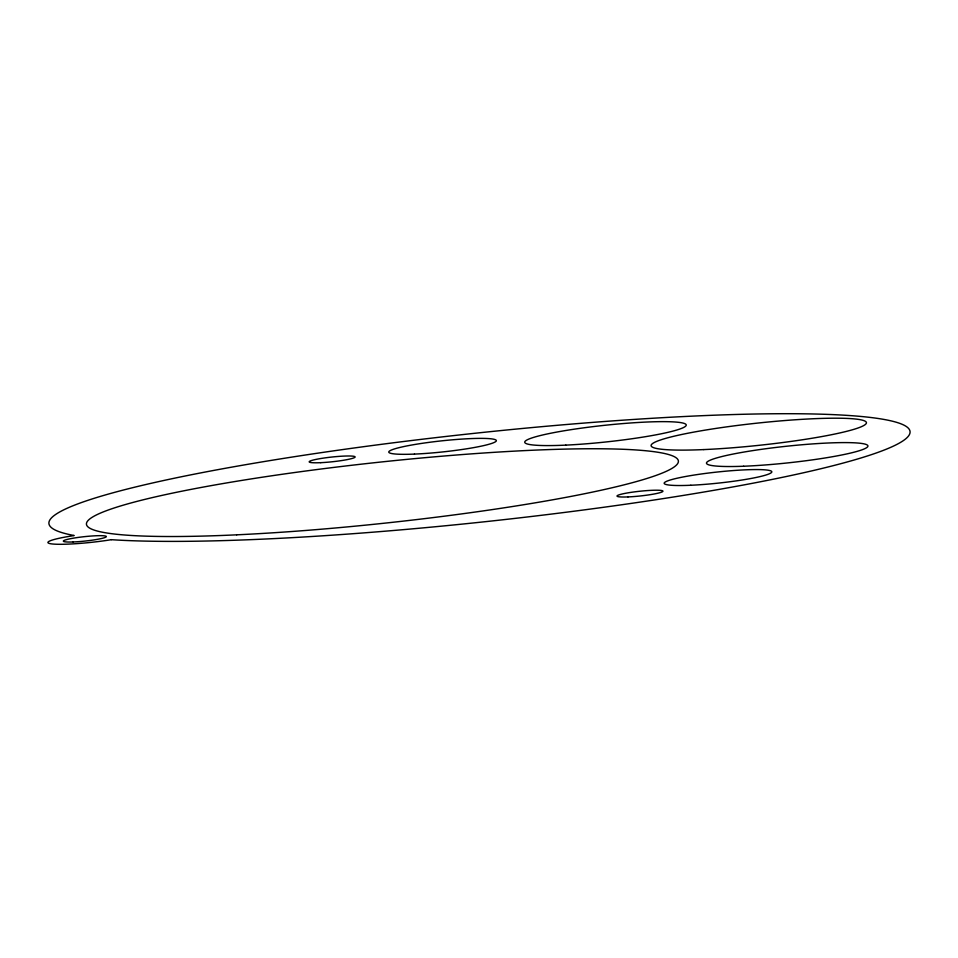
<?xml version="1.0" encoding="UTF-8"?>
<svg xmlns="http://www.w3.org/2000/svg" width="958" height="958" viewBox="0 0 958 958"><rect width="100%" height="100%" fill="white"/><g stroke="black" fill="none" stroke-linecap="round" stroke-linejoin="round"><path stroke-width="1.44" d="M111.236 539.677L108.805 540.096A43.302 4.455 -6.1 0 1 52.091 543.952A43.302 4.455 -6.1 0 1 71.694 535.953L74.173 535.51A433.028 44.511 -6.1 0 1 526.505 428.082A433.028 44.511 -6.1 0 1 843.603 462.942A433.028 44.511 -6.1 0 1 113.26 539.809L111.236 539.677M236.71 534.827A297.71 30.608 -6.1 0 0 678.384 461.061A297.71 30.608 -6.1 0 0 231.98 482.03A297.71 30.608 -6.1 0 0 236.71 534.827M320.774 462.666A23.088 2.371 -6.1 0 0 355.131 456.954A23.088 2.371 -6.1 0 0 320.631 458.547A23.088 2.371 -6.1 0 0 320.774 462.666M414.467 454.092A54.127 5.568 -6.1 0 0 496.328 440.8A54.127 5.568 -6.1 0 0 416.754 444.165A54.127 5.568 -6.1 0 0 414.467 454.092M565.819 445.123A81.191 8.347 -6.1 0 0 686.227 424.993A81.191 8.347 -6.1 0 0 564.43 430.729A81.191 8.347 -6.1 0 0 565.819 445.123M703.783 449.589A108.254 11.125 -6.1 0 0 866.415 422.909A108.254 11.125 -6.1 0 0 706.13 429.962A108.254 11.125 -6.1 0 0 703.783 449.589M73.095 541.965A21.651 2.227 -6.1 0 0 106.314 536.696A21.651 2.227 -6.1 0 0 75.035 537.893A21.651 2.227 -6.1 0 0 73.095 541.965M743.648 466.235A81.191 8.347 -6.1 0 0 867.84 446.428A81.191 8.347 -6.1 0 0 750.066 451.038A81.191 8.347 -6.1 0 0 743.648 466.235M690.826 485.251A54.127 5.568 -6.1 0 0 771.813 471.887A54.127 5.568 -6.1 0 0 691.317 475.503A54.127 5.568 -6.1 0 0 690.826 485.251M628.005 496.915A23.088 2.371 -6.1 0 0 662.936 491.25A23.088 2.371 -6.1 0 0 629.035 492.675A23.088 2.371 -6.1 0 0 628.005 496.915"/></g></svg>
